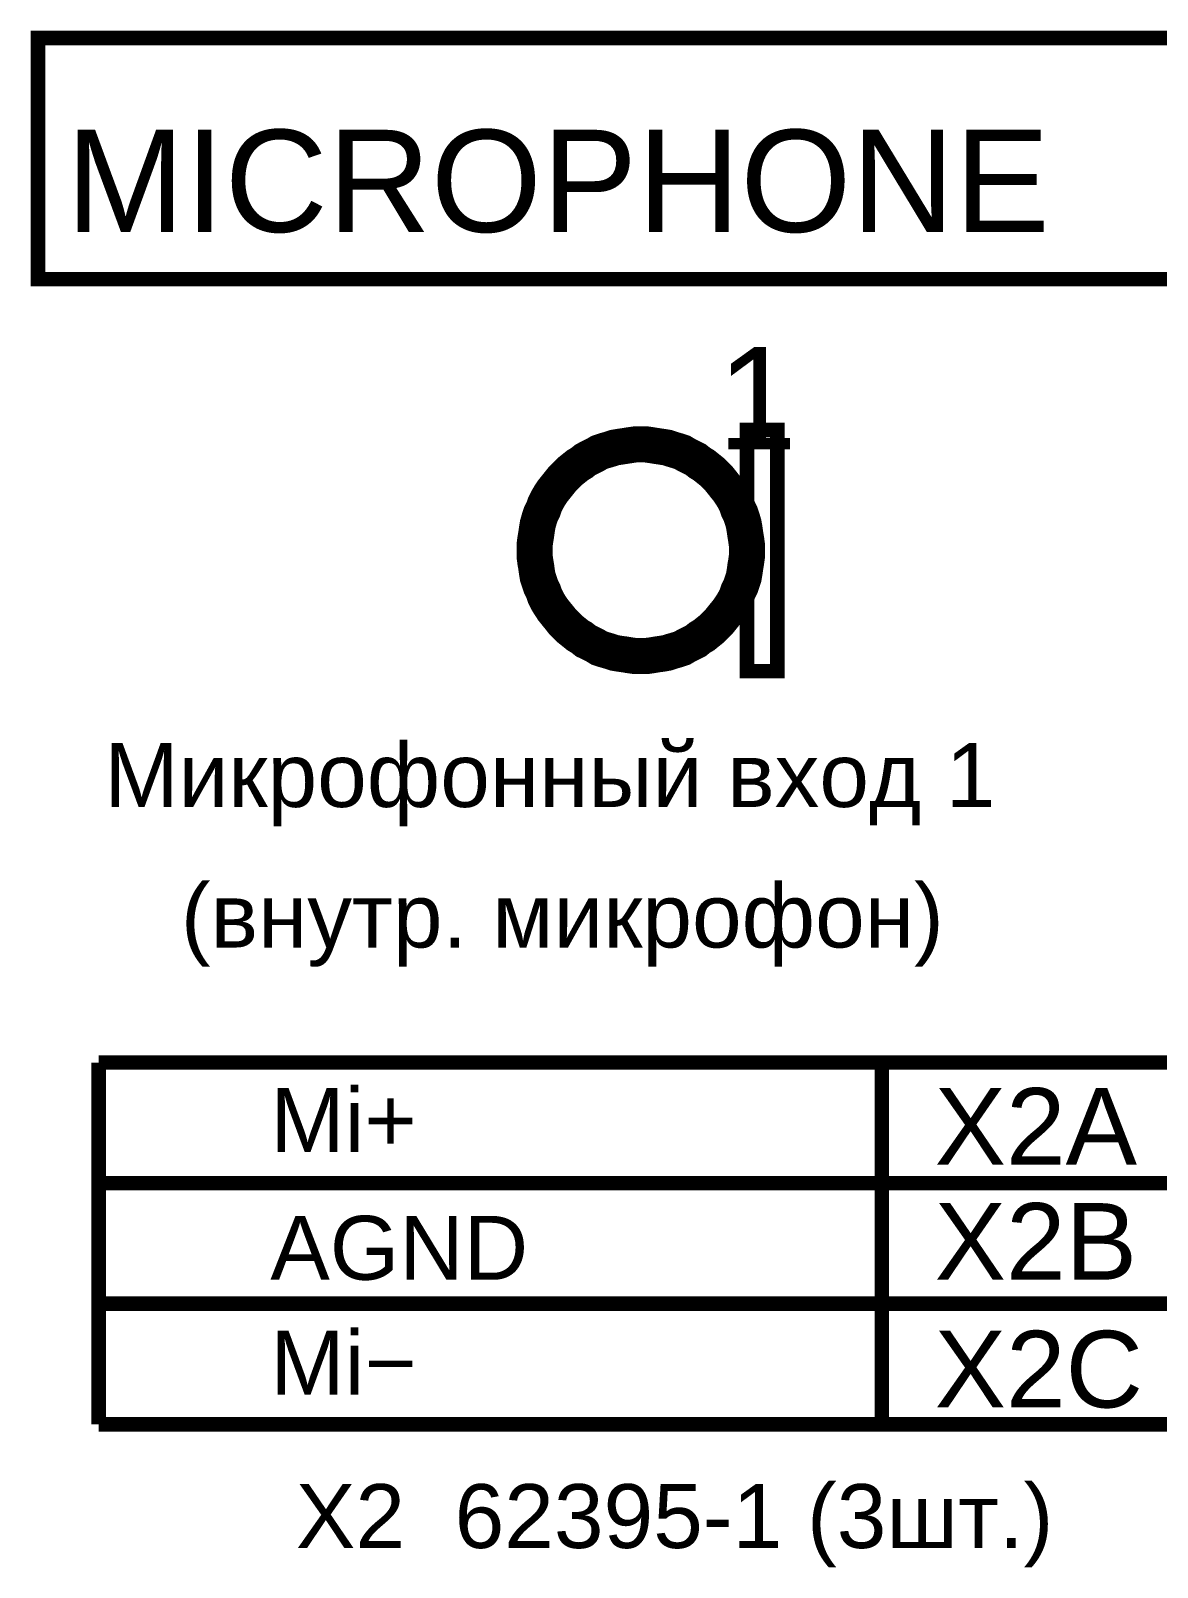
# Model space of a CAD drawing. Header units: millimetres. Extents: x -2024 to 917, y -725 to 13.
# Drawn here: x -2021.52 to -1998.16, y -168.38 to -136.52 of the extents above; entities that cross this region are included whole.
import ezdxf

# ---------------------------------------------------------------- set-up
doc = ezdxf.new("R2010")
doc.units = ezdxf.units.MM
doc.styles.get("Standard").update_dxf_attribs({"font": 'arial.ttf'})

msp = doc.modelspace()

# ---------------------------------------------------------------- linework, layer by layer
at = {"color": 7}
for points, const_width in [([(-2021.366, -136.667), (-1991.375, -136.667), (-1991.375, -141.667), (-2021.366, -141.667), (-2021.366, -136.667)], 0.3), ([(-2021.366, -136.667), (-2021.366, -141.667), (-1991.375, -141.667), (-1991.375, -136.667), (-2021.366, -136.667), (-2021.366, -136.667)], 0.0991), ([(-2006.669, -144.797), (-2006.04, -144.797), (-2006.04, -149.798), (-2006.669, -149.798), (-2006.669, -144.797)], 0.3), ([(-2006.669, -144.797), (-2006.669, -149.798), (-2006.04, -149.798), (-2006.04, -144.797), (-2006.669, -144.797), (-2006.669, -144.797)], 0.0991)]:
    msp.add_lwpolyline(points, close=True, dxfattribs=dict(at, const_width=const_width))
for points, const_width in [([(-2011.071, -147.297), (-2011.071, -147.182), (-2011.055, -147.066), (-2011.038, -146.966), (-2011.022, -146.85), (-2011.005, -146.751), (-2010.972, -146.635), (-2010.939, -146.536), (-2010.889, -146.436), (-2010.856, -146.337), (-2010.806, -146.238), (-2010.757, -146.155), (-2010.691, -146.056), (-2010.624, -145.973), (-2010.558, -145.89), (-2010.492, -145.807), (-2010.426, -145.741), (-2010.343, -145.658), (-2010.26, -145.592), (-2010.178, -145.526), (-2010.095, -145.476), (-2010.012, -145.41), (-2009.913, -145.36), (-2009.813, -145.31), (-2009.731, -145.261), (-2009.631, -145.228), (-2009.515, -145.194), (-2009.416, -145.161), (-2009.317, -145.145), (-2009.201, -145.128), (-2009.102, -145.112), (-2008.986, -145.095), (-2008.87, -145.095)], 0.749), ([(-2008.87, -145.095), (-2008.986, -145.095), (-2009.102, -145.112), (-2009.201, -145.128), (-2009.317, -145.145), (-2009.416, -145.161), (-2009.515, -145.194), (-2009.631, -145.228), (-2009.731, -145.261), (-2009.813, -145.31), (-2009.913, -145.36), (-2010.012, -145.41), (-2010.095, -145.476), (-2010.178, -145.526), (-2010.26, -145.592), (-2010.343, -145.658), (-2010.426, -145.741), (-2010.492, -145.807), (-2010.558, -145.89), (-2010.624, -145.973), (-2010.691, -146.056), (-2010.757, -146.155), (-2010.806, -146.238), (-2010.856, -146.337), (-2010.889, -146.436), (-2010.939, -146.536), (-2010.972, -146.635), (-2011.005, -146.751), (-2011.022, -146.85), (-2011.038, -146.966), (-2011.055, -147.066), (-2011.071, -147.182), (-2011.071, -147.297)], 0.749), ([(-2008.87, -145.095), (-2008.87, -145.095)], 0.749), ([(-2008.87, -145.095), (-2008.754, -145.095), (-2008.638, -145.112), (-2008.539, -145.128), (-2008.423, -145.145), (-2008.324, -145.161), (-2008.224, -145.194), (-2008.109, -145.228), (-2008.009, -145.261), (-2007.927, -145.31), (-2007.827, -145.36), (-2007.728, -145.41), (-2007.645, -145.476), (-2007.562, -145.526), (-2007.48, -145.592), (-2007.397, -145.658), (-2007.314, -145.741), (-2007.248, -145.807), (-2007.182, -145.89), (-2007.116, -145.973), (-2007.049, -146.056), (-2006.983, -146.155), (-2006.934, -146.238), (-2006.884, -146.337), (-2006.851, -146.436), (-2006.801, -146.536), (-2006.768, -146.635), (-2006.735, -146.751), (-2006.718, -146.85), (-2006.702, -146.966), (-2006.685, -147.066), (-2006.669, -147.182), (-2006.669, -147.297)], 0.749), ([(-2006.669, -147.297), (-2006.669, -147.182), (-2006.685, -147.066), (-2006.702, -146.966), (-2006.718, -146.85), (-2006.735, -146.751), (-2006.768, -146.635), (-2006.801, -146.536), (-2006.851, -146.436), (-2006.884, -146.337), (-2006.934, -146.238), (-2006.983, -146.155), (-2007.049, -146.056), (-2007.116, -145.973), (-2007.182, -145.89), (-2007.248, -145.807), (-2007.314, -145.741), (-2007.397, -145.658), (-2007.48, -145.592), (-2007.562, -145.526), (-2007.645, -145.476), (-2007.728, -145.41), (-2007.827, -145.36), (-2007.927, -145.31), (-2008.009, -145.261), (-2008.109, -145.228), (-2008.224, -145.194), (-2008.324, -145.161), (-2008.423, -145.145), (-2008.539, -145.128), (-2008.638, -145.112), (-2008.754, -145.095), (-2008.87, -145.095)], 0.749), ([(-2008.87, -149.483), (-2008.986, -149.483), (-2009.102, -149.467), (-2009.201, -149.45), (-2009.317, -149.434), (-2009.416, -149.417), (-2009.515, -149.384), (-2009.631, -149.351), (-2009.731, -149.318), (-2009.813, -149.268), (-2009.913, -149.218), (-2010.012, -149.169), (-2010.095, -149.102), (-2010.178, -149.053), (-2010.26, -148.986), (-2010.343, -148.92), (-2010.426, -148.837), (-2010.492, -148.771), (-2010.558, -148.688), (-2010.624, -148.606), (-2010.691, -148.523), (-2010.757, -148.423), (-2010.806, -148.341), (-2010.856, -148.241), (-2010.889, -148.142), (-2010.939, -148.043), (-2010.972, -147.943), (-2011.005, -147.844), (-2011.022, -147.745), (-2011.038, -147.629), (-2011.055, -147.529), (-2011.071, -147.413), (-2011.071, -147.297)], 0.749), ([(-2011.071, -147.297), (-2011.071, -147.297)], 0.749), ([(-2011.071, -147.297), (-2011.071, -147.413), (-2011.055, -147.529), (-2011.038, -147.629), (-2011.022, -147.745), (-2011.005, -147.844), (-2010.972, -147.943), (-2010.939, -148.043), (-2010.889, -148.142), (-2010.856, -148.241), (-2010.806, -148.341), (-2010.757, -148.423), (-2010.691, -148.523), (-2010.624, -148.606), (-2010.558, -148.688), (-2010.492, -148.771), (-2010.426, -148.837), (-2010.343, -148.92), (-2010.26, -148.986), (-2010.178, -149.053), (-2010.095, -149.102), (-2010.012, -149.169), (-2009.913, -149.218), (-2009.813, -149.268), (-2009.731, -149.318), (-2009.631, -149.351), (-2009.515, -149.384), (-2009.416, -149.417), (-2009.317, -149.434), (-2009.201, -149.45), (-2009.102, -149.467), (-2008.986, -149.483), (-2008.87, -149.483)], 0.749), ([(-2006.669, -147.297), (-2006.669, -147.413), (-2006.685, -147.529), (-2006.702, -147.629), (-2006.718, -147.745), (-2006.735, -147.844), (-2006.768, -147.943), (-2006.801, -148.043), (-2006.851, -148.142), (-2006.884, -148.241), (-2006.934, -148.341), (-2006.983, -148.423), (-2007.049, -148.523), (-2007.116, -148.606), (-2007.182, -148.688), (-2007.248, -148.771), (-2007.314, -148.837), (-2007.397, -148.92), (-2007.48, -148.986), (-2007.562, -149.053), (-2007.645, -149.102), (-2007.728, -149.169), (-2007.827, -149.218), (-2007.927, -149.268), (-2008.009, -149.318), (-2008.109, -149.351), (-2008.224, -149.384), (-2008.324, -149.417), (-2008.423, -149.434), (-2008.539, -149.45), (-2008.638, -149.467), (-2008.754, -149.483), (-2008.87, -149.483)], 0.749), ([(-2008.87, -149.483), (-2008.754, -149.483), (-2008.638, -149.467), (-2008.539, -149.45), (-2008.423, -149.434), (-2008.324, -149.417), (-2008.224, -149.384), (-2008.109, -149.351), (-2008.009, -149.318), (-2007.927, -149.268), (-2007.827, -149.218), (-2007.728, -149.169), (-2007.645, -149.102), (-2007.562, -149.053), (-2007.48, -148.986), (-2007.397, -148.92), (-2007.314, -148.837), (-2007.248, -148.771), (-2007.182, -148.688), (-2007.116, -148.606), (-2007.049, -148.523), (-2006.983, -148.423), (-2006.934, -148.341), (-2006.884, -148.241), (-2006.851, -148.142), (-2006.801, -148.043), (-2006.768, -147.943), (-2006.735, -147.844), (-2006.718, -147.745), (-2006.702, -147.629), (-2006.685, -147.529), (-2006.669, -147.413), (-2006.669, -147.297)], 0.749), ([(-2006.669, -147.297), (-2006.669, -147.297), (-2006.669, -147.297), (-2006.669, -147.297), (-2006.669, -147.297), (-2006.669, -147.297), (-2006.669, -147.297), (-2006.669, -147.297), (-2006.669, -147.297), (-2006.669, -147.297), (-2006.669, -147.297), (-2006.669, -147.297), (-2006.669, -147.297), (-2006.669, -147.297), (-2006.669, -147.297), (-2006.669, -147.297), (-2006.669, -147.297), (-2006.669, -147.297), (-2006.669, -147.297), (-2006.669, -147.297), (-2006.669, -147.297), (-2006.669, -147.297), (-2006.669, -147.297), (-2006.669, -147.297), (-2006.669, -147.297), (-2006.669, -147.297), (-2006.669, -147.297), (-2006.669, -147.297), (-2006.669, -147.297), (-2006.669, -147.297), (-2006.669, -147.297), (-2006.669, -147.297), (-2006.669, -147.297)], 0.749), ([(-2006.669, -147.297), (-2006.669, -147.297)], 0.749), ([(-1995.133, -157.912), (-2020.108, -157.912)], 0.3), ([(-2020.108, -157.912), (-2020.108, -160.412)], 0.3), ([(-2003.872, -157.912), (-2003.872, -160.412)], 0.3), ([(-2020.108, -160.412), (-1995.133, -160.412)], 0.3), ([(-1995.133, -160.412), (-2020.108, -160.412)], 0.3), ([(-2020.108, -160.412), (-2020.108, -162.912)], 0.3), ([(-2003.872, -160.412), (-2003.872, -162.912)], 0.3), ([(-2020.108, -162.912), (-1995.133, -162.912)], 0.3), ([(-1995.133, -162.912), (-2020.108, -162.912)], 0.3), ([(-2020.108, -162.912), (-2020.108, -165.413)], 0.3), ([(-2003.872, -162.912), (-2003.872, -165.413)], 0.3), ([(-2020.108, -165.413), (-1995.133, -165.413)], 0.3)]:
    msp.add_lwpolyline(points, dxfattribs=dict(at, const_width=const_width))

# ---------------------------------------------------------------- texts
for s, height, p in [('MICROPHONE ', 2.11954, (-2020.787, -140.69)), ('1', 2.12, (-2007.281, -145.194)), ('Микрофонный вход 1', 1.32471, (-2019.992, -152.613)), ('(внутр. микрофон)', 1.32471, (-2018.403, -155.527)), ('Mi+', 1.3247, (-2016.55, -159.766)), ('X2A', 1.5897, (-2002.779, -160.031)), ('X2B', 1.5897, (-2002.779, -162.416)), ('AGND', 1.3247, (-2016.55, -162.416)), ('Mi−', 1.3247, (-2016.55, -164.8)), ('X2C', 1.5897, (-2002.779, -165.065)), ('X2  62395-1 (3шт.)', 1.32471, (-2016.02, -167.979))]:
    msp.add_text(s, height=height, dxfattribs=at).set_placement(p)

doc.saveas('drawing.dxf')
